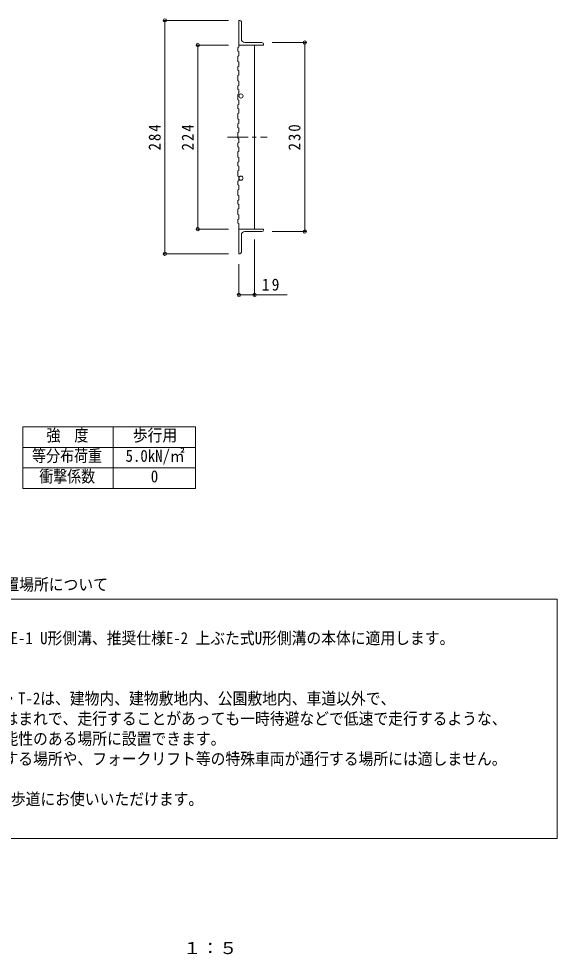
# Model space of a CAD drawing. Units: millimetres, scale not verified. Extents: x -905 to 910, y -686 to 607.
# Drawn here: x 255 to 910, y -680 to 458 of the extents above; entities that cross this region are included whole.
import ezdxf
from ezdxf.enums import TextEntityAlignment as Align

# ---------------------------------------------------------------- set-up
doc = ezdxf.new("R2010")
doc.units = ezdxf.units.MM
doc.header["$LTSCALE"] = 5
doc.header["$PDMODE"] = 32
doc.header["$PDSIZE"] = 4
doc.linetypes.add('CHAIN1', pattern=[8, 5, -1, 1, -1])
for name, color, linetype, lineweight in [('1-1_1-1ﾚｲﾔ', 2, 'Continuous', 9), ('1-2_1-2ﾚｲﾔ', 3, 'Continuous', 9), ('1-4_1-4ﾚｲﾔ', 7, 'Continuous', 9), ('F-5_F-5ﾚｲﾔ', 7, 'Continuous', 9)]:
    doc.layers.add(name, color=color, linetype=linetype, lineweight=lineweight)
doc.layers.add('F-0_F-0ﾚｲﾔ', color=2, linetype='Continuous')
doc.styles.add('ＭＳ ゴシック', font='')
doc.styles.get('ＭＳ ゴシック').set_extended_font_data('MS Gothic')

msp = doc.modelspace()

# ---------------------------------------------------------------- linework, layer by layer
at = {"layer": '1-1_1-1ﾚｲﾔ'}
for p, q in [((522.831, 456.353), (522.831, 426.353)), ((523.831, 456.353), (522.831, 456.353)), ((525.831, 433.353), (525.831, 454.353)), ((522.831, 426.353), (552.831, 426.353)), ((529.831, 429.353), (550.831, 429.353)), ((552.831, 427.353), (552.831, 426.353)), ((522.831, 202.353), (552.831, 202.353)), ((522.831, 172.353), (522.831, 202.353)), ((525.831, 195.353), (525.831, 174.353)), ((529.831, 199.353), (550.831, 199.353)), ((552.831, 201.353), (552.831, 202.353)), ((523.831, 172.353), (522.831, 172.353))]:
    msp.add_line(p, q, dxfattribs=at)
for centre, radius, start, end in [((523.831, 454.353), 2, 0, 90), ((529.831, 433.353), 4, 180, 270), ((550.831, 427.353), 2, 0, 90), ((529.831, 195.353), 4, 90, 180), ((550.831, 201.353), 2, 270, 0), ((523.831, 174.353), 2, 270, 0)]:
    msp.add_arc(centre, radius, start, end, dxfattribs=at)
at = {"layer": '1-2_1-2ﾚｲﾔ'}
for p, q in [((521.331, 423.198), (522.831, 423.709)), ((522.831, 426.353), (522.831, 423.709)), ((541.831, 426.353), (541.831, 202.353)), ((521.331, 412.655), (522.831, 413.166)), ((521.331, 399.972), (522.831, 400.483)), ((522.831, 405.596), (522.831, 400.483)), ((521.331, 389.428), (522.831, 389.94)), ((521.331, 376.745), (522.831, 377.257)), ((522.831, 382.37), (522.831, 377.257)), ((521.331, 366.202), (522.831, 366.713)), ((521.331, 353.519), (522.831, 354.03)), ((522.831, 359.143), (522.831, 354.03)), ((521.331, 342.976), (522.831, 343.487)), ((522.831, 348.6), (522.831, 343.487)), ((521.331, 330.292), (522.831, 330.804)), ((522.831, 335.917), (522.831, 330.804)), ((521.331, 319.749), (522.831, 320.261)), ((522.831, 325.374), (522.831, 320.261)), ((521.331, 307.066), (522.831, 307.577)), ((522.831, 312.691), (522.831, 307.577)), ((521.331, 296.523), (522.831, 297.034)), ((522.831, 302.147), (522.831, 297.034)), ((522.831, 289.464), (522.831, 284.351)), ((521.331, 283.84), (522.831, 284.351)), ((521.331, 273.297), (522.831, 273.808)), ((522.831, 278.921), (522.831, 273.808)), ((522.831, 266.238), (522.831, 261.125)), ((521.331, 260.613), (522.831, 261.125)), ((521.331, 250.07), (522.831, 250.582)), ((522.831, 255.695), (522.831, 250.582)), ((522.831, 243.012), (522.831, 237.898)), ((521.331, 237.387), (522.831, 237.898)), ((522.831, 232.468), (522.831, 227.355)), ((521.331, 226.844), (522.831, 227.355)), ((522.831, 219.785), (522.831, 214.672)), ((521.331, 214.161), (522.831, 214.672)), ((522.831, 209.242), (522.831, 202.353))]:
    msp.add_line(p, q, dxfattribs=at)
at = {"layer": '1-2_1-2ﾚｲﾔ', "linetype": 'CHAIN1'}
msp.add_line((508.928, 314.353), (557.256, 314.353), dxfattribs=at)
at = {"layer": '1-2_1-2ﾚｲﾔ'}
for points in [[(521.331, 423.198), (521.331, 418.791), (522.831, 418.279), (522.831, 413.166)], [(521.331, 412.655), (521.331, 406.107), (522.831, 405.596)], [(521.331, 399.972), (521.331, 395.564), (522.831, 395.053), (522.831, 389.94)], [(521.331, 389.428), (521.331, 382.881), (522.831, 382.37)], [(521.331, 376.745), (521.331, 372.338), (522.831, 371.827), (522.831, 366.713)], [(521.331, 366.202), (521.331, 359.655), (522.831, 359.143)], [(521.331, 353.519), (521.331, 349.111), (522.831, 348.6)], [(521.331, 342.976), (521.331, 336.428), (522.831, 335.917)], [(521.331, 330.292), (521.331, 325.885), (522.831, 325.374)], [(521.331, 319.749), (521.331, 313.202), (522.831, 312.691)], [(521.331, 307.066), (521.331, 302.659), (522.831, 302.147)], [(521.331, 296.523), (521.331, 289.976), (522.831, 289.464)], [(521.331, 283.84), (521.331, 279.432), (522.831, 278.921)], [(521.331, 273.297), (521.331, 266.749), (522.831, 266.238)], [(521.331, 260.613), (521.331, 256.206), (522.831, 255.695)], [(521.331, 250.07), (521.331, 243.523), (522.831, 243.012)], [(521.331, 237.387), (521.331, 232.98), (522.831, 232.468)], [(521.331, 226.844), (521.331, 220.297), (522.831, 219.785)], [(521.331, 214.161), (521.331, 209.753), (522.831, 209.242)]]:
    msp.add_lwpolyline(points, dxfattribs=at)
for centre in [(525.331, 364.353), (525.331, 264.353)]:
    msp.add_circle(centre, 2.5, dxfattribs=at)
at = {"layer": '1-4_1-4ﾚｲﾔ'}
for p, q in [((510.331, 456.353), (431.331, 456.353)), ((432.831, 172.353), (432.831, 456.353)), ((510.331, 426.353), (471.331, 426.353)), ((472.831, 202.353), (472.831, 426.353)), ((563.331, 429.353), (604.331, 429.353)), ((602.831, 199.353), (602.831, 429.353)), ((510.331, 202.353), (471.331, 202.353)), ((563.331, 199.353), (604.331, 199.353)), ((541.831, 189.853), (541.831, 120.853)), ((510.331, 172.353), (431.331, 172.353)), ((522.831, 159.853), (522.831, 120.853)), ((522.831, 122.353), (581.604, 122.353))]:
    msp.add_line(p, q, dxfattribs=at)
for p in [(432.831, 456.353), (472.831, 426.353), (602.831, 429.353), (472.831, 202.353), (602.831, 199.353), (432.831, 172.353), (522.831, 122.353), (541.831, 122.353)]:
    msp.add_point(p, dxfattribs=at)
at = {"layer": 'F-5_F-5ﾚｲﾔ', "color": 2}
for p, q in [((260, -38.116), (470, -38.116)), ((260, -38.116), (260, -113.116)), ((370, -38.116), (370, -113.116)), ((470, -38.116), (470, -113.116)), ((260, -63.116), (470, -63.116)), ((260, -88.116), (470, -88.116)), ((260, -113.116), (470, -113.116)), ((40, -247.723), (910, -247.723))]:
    msp.add_line(p, q, dxfattribs=at)
msp.add_lwpolyline([(910, -247.723), (910, -539.054), (40, -539.054)], dxfattribs=at)

# ---------------------------------------------------------------- texts
at = {"layer": '1-4_1-4ﾚｲﾔ', "color": 2, "char_height": 14.66, "attachment_point": 7, "rotation": 90, "style": 'ＭＳ ゴシック'}
for s, insert in [('\\T1.27;\\W0.9;284', (427.831, 298.103)), ('\\T1.27;\\W0.9;224', (467.831, 298.103)), ('\\T1.27;\\W0.9;230', (597.831, 298.103))]:
    msp.add_mtext(s, dxfattribs=dict(at, insert=insert))
at = {"layer": '1-4_1-4ﾚｲﾔ', "color": 2, "insert": (550.567, 127.353), "char_height": 14.66, "attachment_point": 7, "style": 'ＭＳ ゴシック'}
msp.add_mtext('\\T1.27;\\W0.95;19', dxfattribs=at)
at = {"layer": 'F-0_F-0ﾚｲﾔ', "style": 'ＭＳ ゴシック', "width": 1.1}
msp.add_text('１：５', height=14.66, dxfattribs=at).set_placement((454.889, -683.96), align=Align.BOTTOM_LEFT)
at = {"layer": 'F-5_F-5ﾚｲﾔ', "style": 'ＭＳ ゴシック'}
for s, width, p in [('強\u3000度', 0.85, (288.75, -60.116)), ('歩行用', 0.9, (393.75, -60.116)), ('等分布荷重', 0.85, (271.25, -85.116)), ('5.0kN/㎡', 0.9, (385, -85.116)), ('衝撃係数', 0.85, (280, -110.116)), ('0', 0.9, (415.625, -110.116)), ('適用Ｕ形側溝および、設置場所について', 0.9, (39.559, -241.657)), ('\u3000JIS A 5372 推奨仕様E-1 U形側溝、推奨仕様E-2 上ぶた式U形側溝の本体に適用します。', 0.9, (56.474, -306.904)), ('\u3000適用荷重 T-14・T-6・T-2は、建物内、建物敷地内、公園敷地内、車道以外で、', 0.9, (56.474, -380.312)), ('\u3000車両が走行することはまれで、走行することがあっても一時待避などで低速で走行するような、', 0.9, (56.474, -404.781)), ('\u3000車両が乗り入れる可能性のある場所に設置できます。 ', 0.9, (56.474, -429.251)), ('\u3000※車両が頻繁に通行する場所や、フォークリフト等の特殊車両が通行する場所には適しません。', 0.9, (56.474, -453.72)), ('\u3000適用荷重 歩行用は、歩道にお使いいただけます。', 0.9, (56.474, -502.659))]:
    msp.add_text(s, height=14.66, dxfattribs=dict(at, width=width)).set_placement(p, align=Align.BOTTOM_LEFT)

doc.saveas('drawing.dxf')
